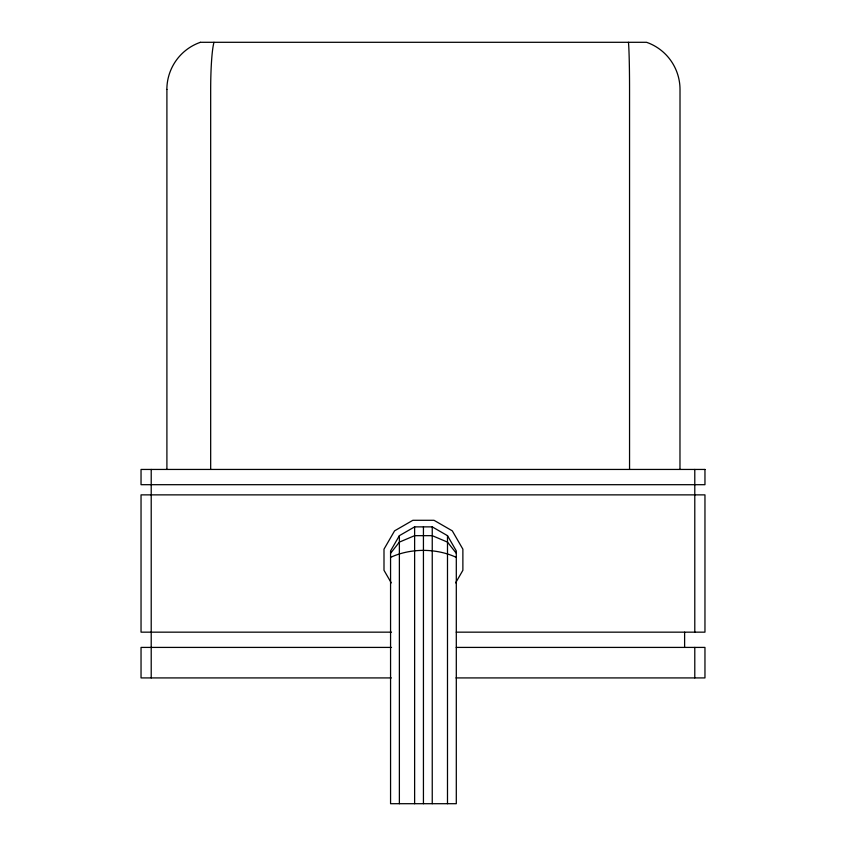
<?xml version="1.0" encoding="UTF-8"?>
<svg xmlns="http://www.w3.org/2000/svg" width="846" height="846" viewBox="0 0 846 846"><rect width="100%" height="100%" fill="white"/><g stroke="black" fill="none" stroke-linecap="round" stroke-linejoin="round"><path stroke-width="1.27" d="M399.375 535.666L390.566 550.926L390.566 803.7L456.301 803.7L456.301 550.926L447.492 535.666L432.243 526.868L414.625 526.868L399.375 535.666L399.375 803.7M455.613 582.883L462.878 570.299L462.878 549.16L452.303 530.854L433.998 520.29L412.869 520.29L394.564 530.854L383.999 549.16L383.999 570.299L391.264 582.883M390.566 553.284L399.375 542.117L414.625 535.666L432.243 535.666L447.492 542.117L456.301 553.284M390.566 557.366C410.659 548.06 436.208 548.06 456.301 557.366M200.322 42.3L646.556 42.3A49.988 49.745 90 0 1 680.015 89.443L679.973 469.445M391.508 632.163L141.039 632.163L141.039 494.868L704.961 494.868L704.961 632.163L456.206 632.163M391.508 647.412L141.039 647.412L141.039 677.921L391.338 677.921M456.206 647.412L704.961 647.412L704.961 677.921L455.983 677.921M694.788 469.445L694.788 632.163M694.788 647.412L694.788 677.921M684.615 632.163L684.615 647.412M629.551 469.445L629.551 89.443A49.956 1.639 90 0 0 628.462 42.3M447.492 535.666L447.492 803.7M432.243 526.868L432.243 803.7M423.434 526.868L423.434 803.7M414.625 526.868L414.625 803.7M210.675 469.445L210.675 89.443A49.988 4.896 90 0 1 213.975 42.332M166.905 89.443L166.905 469.445M151.212 469.445L151.212 677.921M166.863 89.443A49.988 49.745 90 0 1 200.333 42.332M704.961 469.445L141.039 469.445L141.039 484.695L704.961 484.695L704.961 469.445"/></g></svg>
